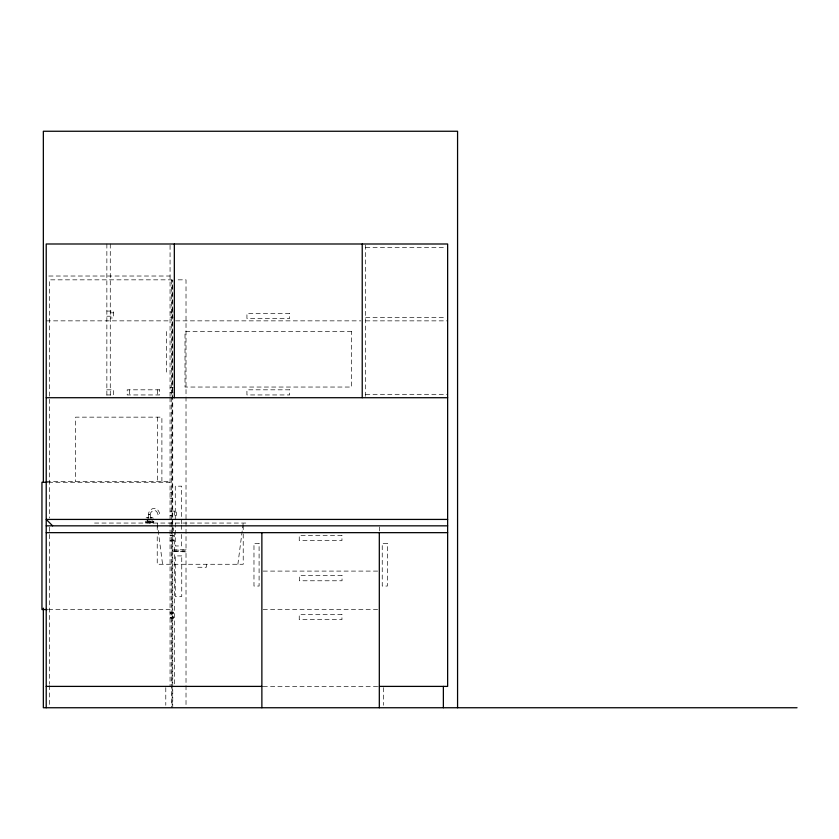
<?xml version="1.0" encoding="UTF-8"?>
<svg xmlns="http://www.w3.org/2000/svg" width="839" height="839" viewBox="0 0 839 839"><rect width="100%" height="100%" fill="white"/><g stroke="black" fill="none" stroke-linecap="round" stroke-linejoin="round"><path stroke-width="0.63" stroke-dasharray="4.2 3.15" d="M149.531 514.727L148.629 514.569L148.597 517.873M149.898 514.632C151.083 510.07 156.631 508.13 158.141 514.779C161.067 515.24 158.823 511.266 157.973 510.196C154.691 505.948 148.021 509.755 148.597 514.664L150.548 514.758M237.877 564.269L243.216 523.054M145.546 523.054L146.038 521.837M153.317 521.302L152.761 522.152A2.328 1.877 62 0 1 150.821 522.236L149.95 521.438M172.152 523.914L172.152 280.562L172.75 279.838L172.75 707.749M149.667 521.208A2.527 2.035 -62 0 1 149.3 521.753L148.839 522.194A2.527 2.035 -62 0 1 146.689 522.487L145.483 521.743L147.087 519.834L148.083 521.764M157.606 514.779L158.277 514.632M148.524 521.334L148.052 521.785A2.527 2.035 -62 0 1 145.913 522.068M186.017 549.629L185.062 550.237L172.152 550.08L186.017 549.629L186.017 279.838L176.368 279.838M151.293 517.694L150.517 518.114A2.328 1.877 62 0 1 151.523 518.072M151.303 521.596L149.982 523.054L150.108 521.617L151.597 521.816A2.328 1.877 62 0 0 153.547 521.732L153.957 521.197L153.17 521.617L153.747 523.054L152.887 522.015M152.341 522.393L153.663 521.596M365.647 247.4L446.338 247.4M48.83 276.021L170.065 276.021M172.152 280.562L171.565 279.838L49.396 279.838L49.396 518.009M106.857 311.08L113.475 311.08L113.475 317.971L110.276 317.971M170.065 312.035L173.264 312.035M110.276 312.842L113.475 312.842M106.857 316.209L113.475 316.209M170.065 317.163L173.264 317.163M365.647 317.436L446.338 317.436M46.218 320.855L170.065 320.855M175.634 320.855L360.927 320.855M365.647 320.855L447.638 320.855M170.065 387.681L173.264 387.681M106.857 389.82L113.475 389.82L113.475 394.949L106.857 394.949M170.065 392.809L173.264 392.809M365.647 394.309L447.638 394.309M46.218 481.418L170.065 481.418M48.484 482.278L170.065 482.278M170.065 492.315L172.194 492.315M170.065 498.712L172.194 498.712M170.065 511.098L176.463 511.098L176.463 515.366L170.065 515.366M94.566 523.054L247.484 523.054M170.065 535.439L173.264 535.439L173.264 540.956L170.065 540.956L173.264 540.851M170.065 540.568L173.264 540.568M186.017 551.873L172.152 551.412L185.062 551.254L186.017 551.873L186.017 706.438M263.184 571.097L379.312 571.097M48.484 609.534L170.065 609.534M263.184 609.534L378.001 609.534M170.065 612.302L173.264 612.302L173.264 618.448L170.065 618.448M170.065 612.858L173.264 612.858M170.065 613.319L173.264 613.319M170.065 617.431L173.264 617.431M170.065 617.976L173.264 617.976M263.184 686.396L378.001 686.396M148.272 517.611L149.059 518.02A2.527 2.035 -62 0 0 147.433 517.999M146.689 522.487L145.944 521.711A2.527 2.035 -62 0 1 145.766 521.155M157.229 523.054L162.567 564.269M149.206 521.837L149.311 523.054M383.58 687.655L383.58 705.242M379.312 526.976L379.312 530.961M365.647 245.124L365.647 397.717M243.216 525.455L243.216 530.258M243.216 533.929L243.216 564.269L157.229 564.269L157.229 533.929M206.331 564.269L206.331 567.258L197.794 567.258L197.794 564.269M181.675 523.861L181.675 486.169L175.267 486.169L175.267 545.958L181.675 545.958L181.675 531.653M181.675 525.162L181.675 530.353M174.334 511.098L174.334 515.366M174.334 532.66L174.334 685.096M172.152 525.193L172.152 530.458M172.152 531.737L172.152 705.714M171.565 279.838L171.565 707.749M170.065 245.271L170.065 396.417M170.065 397.717L170.065 686.396M166.646 331.531L166.646 372.097M165.786 687.655L165.786 705.242M161.896 481.418L161.896 417.151L75.636 417.151L75.636 481.418M157.627 417.151L157.627 481.418M157.407 389.82L157.407 394.949M157.229 525.455L157.229 530.258M152.1 518.932L152.1 523.054M150.58 514.664L150.58 517.873M150.338 520.998L150.338 523.054M148.964 518.932L148.964 523.054M147.192 518.932L147.192 523.054M129.468 389.82L129.468 394.949M110.276 243.992L110.276 397.717M106.857 243.992L106.857 396.417M49.396 527.165L49.396 684.194M49.396 685.505L49.396 706.438M173.023 527.542A3.419 3.419 0 0 1 173.023 530.961M150.873 517.936A2.328 1.877 62 0 1 153.285 518.198M146.122 517.894A2.527 2.035 -62 0 1 148.702 517.936M289.633 313.398L246.928 313.398L246.928 318.516L289.633 318.516L289.633 313.398M351.551 331.531L185.01 331.531L185.01 387.041L351.551 387.041L351.551 331.531M159.662 389.82L127.203 389.82L127.203 394.949L159.662 394.949L159.662 389.82M289.633 389.82L246.928 389.82L246.928 394.949L289.633 394.949L289.633 389.82M341.945 535.439L299.24 535.439L299.24 540.568L341.945 540.568L341.945 535.439M173.264 535.733L170.065 535.733L173.264 535.827M259.094 543.336L253.976 543.336L253.976 586.042L259.094 586.042L259.094 543.336M387.356 543.336L382.238 543.336L382.238 586.042L387.356 586.042L387.356 543.336M181.748 555.911L175.267 555.911L175.267 596.477L181.748 596.477L181.748 555.911M342.039 575.659L299.334 575.659L299.334 580.777L342.039 580.777L342.039 575.659M341.945 614.526L299.24 614.526L299.24 619.654L341.945 619.654L341.945 614.526"/><path stroke-width="1.26" d="M46.218 397.717L447.638 397.717M47.183 482.278L41.95 482.278L41.95 609.534L47.183 609.534M447.638 519.425L46.218 519.425L52.626 525.833M46.218 525.833L447.638 525.833M46.218 532.66L447.638 532.66M46.218 686.396L261.873 686.396M379.312 686.396L447.638 686.396L447.638 243.992L46.218 243.992L46.218 707.749M797.05 707.749L43.345 707.749L43.345 608.17M457.57 707.749L457.57 131.251L43.345 131.251L43.345 482.394M443.37 686.396L443.37 707.749M379.312 532.66L379.312 707.749M362.228 243.992L362.228 397.717M261.873 532.66L261.873 707.749M174.334 243.992L174.334 397.717"/></g></svg>
